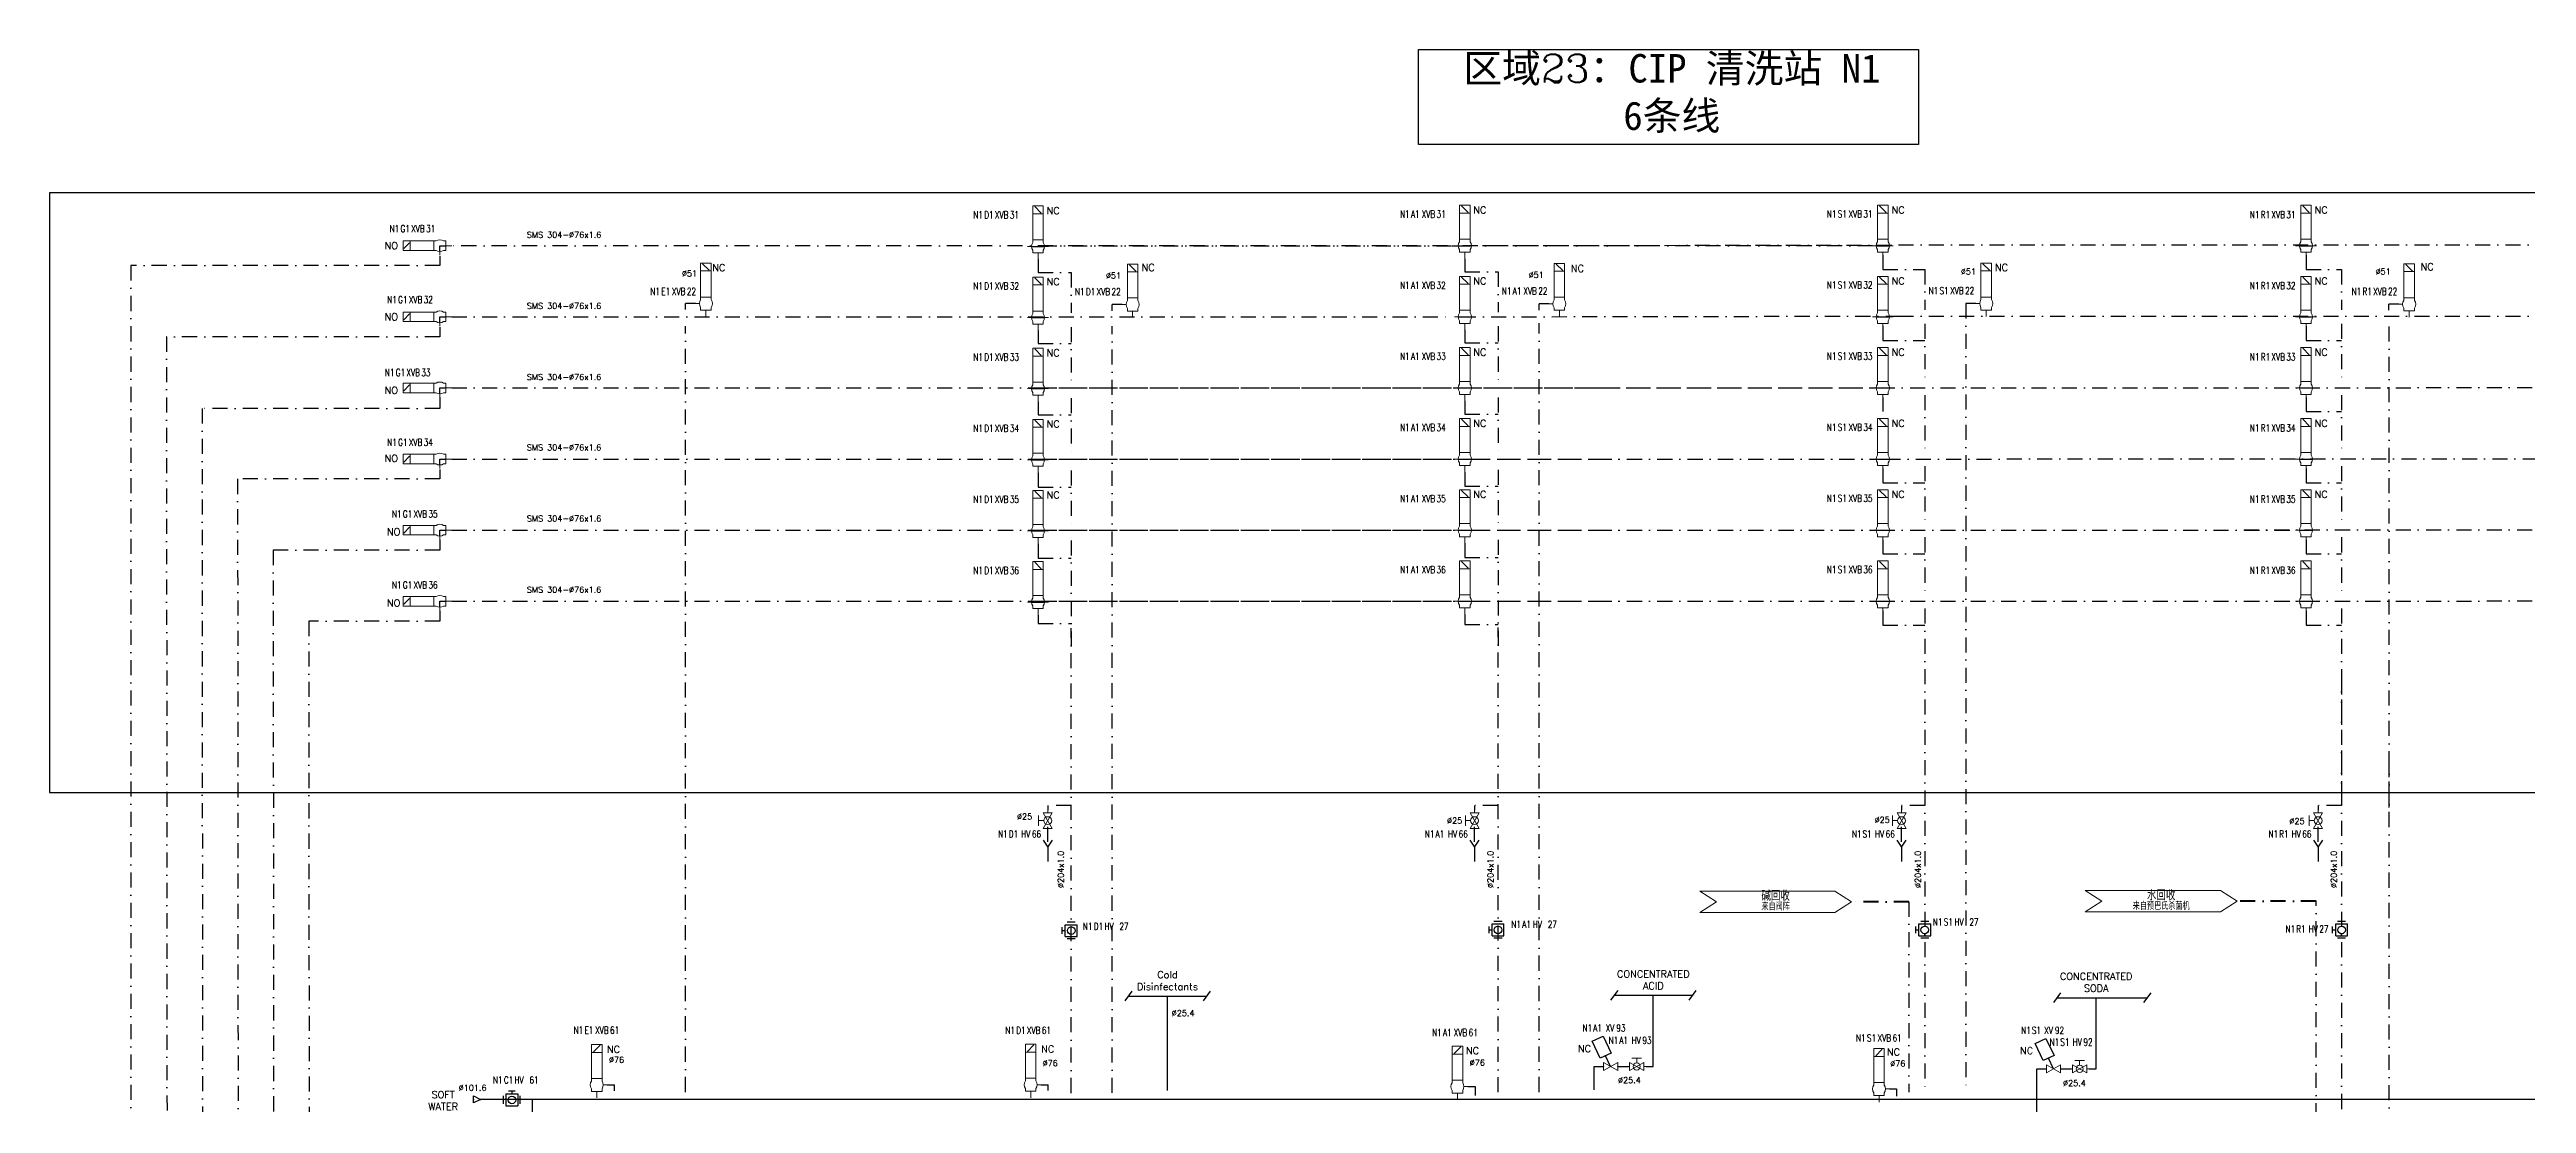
# Model space of a CAD drawing. Header units: inches. Extents: x 23270 to 25019, y 26221 to 27412.
# Drawn here: x 23270 to 24314, y 26967 to 27412 of the extents above; entities that cross this region are included whole.
import ezdxf
from ezdxf.enums import TextEntityAlignment as Align

# ---------------------------------------------------------------- set-up
doc = ezdxf.new("R2010")
doc.units = ezdxf.units.IN
doc.header["$MEASUREMENT"] = 0
doc.linetypes.add('DASHDOT', pattern=[25.4, 12.7, -6.35, 0, -6.35])
doc.linetypes.add('DASHDOT2', pattern=[12.7, 6.35, -3.175, 0, -3.175])
doc.layers.add('17 Pipe CIP', color=4, linetype='DASHDOT2', lineweight=50)
doc.layers.add('31 Equipment', color=7, linetype='Continuous', lineweight=9)
for name, color, linetype in [('FUTUR', 253, 'DASHDOT'), ('MATERIEL-DIVERS', 7, 'Continuous'), ('REPERES', 7, 'Continuous'), ('Skid', 5, 'Continuous'), ('techn-data', 7, 'Continuous'), ('TEXTES', 7, 'Continuous'), ('TUYAUTERIE-EAU UTILITES FROIDE', 142, 'Continuous'), ('TUYAUTERIE-NEP', 4, 'DASHDOT2'), ('TUYAUTERIE-NEP (CONCENTRES + DETERGENTS)', 1, 'Continuous'), ('TXT_ENG', 7, 'Continuous'), ('TXT_FR', 7, 'Continuous'), ('VANNES', 7, 'Continuous')]:
    doc.layers.add(name, color=color, linetype=linetype)
doc.layers.get('REPERES').off()
doc.styles.add('ROMANC', font='romanc')
doc.styles.add('ROMANS', font='ROMANS.SHX')
doc.styles.add('S', font='SIMPLEX')
doc.styles.add('USER1', font='TXT.SHX', dxfattribs={"bigfont": 'gbcbig.shx'})

# ---------------------------------------------------------------- blocks, each defined once
blk = doc.blocks.new('APV-VLV-SSEAT-SW42-3')
at = {"layer": '31 Equipment', "ltscale": 38}
for p, q in [((1.25, 15.25), (-1.25, 12.75)), ((-2, 2.5), (-2, 1.5)), ((2, 2.5), (2, 1.5)), ((-2, -2.5), (-2, -1.5)), ((2, -2.5), (-2, -2.5)), ((-2, -2.5), (2, -2.5)), ((0, -2.5), (0, -5)), ((2, -2.5), (2, -1.5))]:
    blk.add_line(p, q, dxfattribs=at)
at = {"layer": '31 Equipment'}
for p, q in [((-4, 0), (-2.5, 0)), ((2.5, 0), (4, 0))]:
    blk.add_line(p, q, dxfattribs=at)
at = {"layer": '31 Equipment', "lineweight": 30}
blk.add_line((2.5, 0), (-2.5, 0), dxfattribs=at)
at = {"layer": '31 Equipment', "ltscale": 38}
for points in [[(-2, 12.5), (2, 12.5), (2, 15.5), (-2, 15.5)], [(-2, 2.5), (2, 2.5), (2, 12.5), (-2, 12.5)]]:
    blk.add_lwpolyline(points, close=True, dxfattribs=at)
for start, end in [(143.1301, 216.8699), (323.1301, 36.8699)]:
    blk.add_arc((0, 0), 2.5, start, end, dxfattribs=at)
blk = doc.blocks.new('FLE23')
at = {"color": 7}
for p, q in [((0, -1.5), (0, 1.5)), ((0, 1.5), (3, 0)), ((3, 0), (0, -1.5))]:
    blk.add_line(p, q, dxfattribs=at)
at = {"layer": 'MATERIEL-DIVERS', "color": 2}
for p in [(0, 0), (3, 0)]:
    blk.add_point(p, dxfattribs=at)
at = {"layer": 'MATERIEL-DIVERS', "color": 7, "extrusion": (-1, 0, 0)}
blk.add_point((0, 0), dxfattribs=at)
at = {"layer": 'MATERIEL-DIVERS', "color": 7, "extrusion": (1, 0, 0)}
blk.add_point((3, 0), dxfattribs=at)
blk = doc.blocks.new('VALVBUTT A BRIDES')
at = {"layer": 'VANNES'}
for p, q in [((-3.5, -1.7), (-3.5, 1.7)), ((-2.5, 2.5), (-2.5, -2.5)), ((-2.5, 2.5), (2.5, 2.5)), ((-1.4, 3.8), (1.4, 3.8)), ((0, 3.8), (0, 2.5)), ((2.5, 2.5), (2.5, -2.5)), ((3.5, -1.7), (3.5, 1.7)), ((-2.5, -2.5), (2.5, -2.5))]:
    blk.add_line(p, q, dxfattribs=at)
blk.add_circle((0, 0), 1.6, dxfattribs=at)
blk = doc.blocks.new('APV-VLV-SSEAT-SW41-3')
at = {"layer": '31 Equipment', "ltscale": 38}
for p, q in [((1.25, 15.25), (-1.25, 12.75)), ((-2, 2.5), (-2, 1.5)), ((2, 2.5), (2, 1.5)), ((2.5, 0), (4, 0)), ((-2, -2.5), (-2, -1.5)), ((2, -2.5), (-2, -2.5)), ((-2, -2.5), (2, -2.5)), ((0, -2.5), (0, -5)), ((2, -2.5), (2, -1.5))]:
    blk.add_line(p, q, dxfattribs=at)
for points in [[(-2, 12.5), (2, 12.5), (2, 15.5), (-2, 15.5)], [(-2, 2.5), (2, 2.5), (2, 12.5), (-2, 12.5)]]:
    blk.add_lwpolyline(points, close=True, dxfattribs=at)
for start, end in [(143.1301, 216.8699), (323.1301, 36.8699)]:
    blk.add_arc((0, 0), 2.5, start, end, dxfattribs=at)
blk = doc.blocks.new('VANNE SIEGE INCLINE')
at = {"color": 7}
for p, q in [((-3, 1.7), (-3, -1.7)), ((-3, -1.7), (3, 1.7)), ((3, -1.7), (-3, 1.7)), ((3, 1.7), (3, -1.7))]:
    blk.add_line(p, q, dxfattribs=at)
at = {"color": 7, "extrusion": (-1, 0, 0)}
blk.add_point((-3, 0), dxfattribs=at)
at = {"color": 7, "extrusion": (1, 0, 0)}
blk.add_point((3, 0), dxfattribs=at)
at = {"layer": 'VANNES'}
for p, q in [((3.2, 12.8), (-0.2, 5.6)), ((7.8, 10.7), (3.2, 12.8)), ((4.4, 3.5), (7.8, 10.7)), ((-0.2, 5.6), (4.4, 3.5)), ((0, 0), (2.1, 4.5))]:
    blk.add_line(p, q, dxfattribs=at)
blk = doc.blocks.new('APV-VLVM-BALL-KHV+MF-1')
at = {"layer": '31 Equipment', "ltscale": 38}
for p, q in [((-3, 0), (-4, 0)), ((3, 0), (4, 0))]:
    blk.add_line(p, q, dxfattribs=at)
at = {"layer": '31 Equipment'}
for p, q in [((-3, 1.734), (-3, -1.734)), ((-3, -1.734), (3, 1.734)), ((3, -1.734), (-3, 1.734)), ((-2, 3.5), (2, 3.5)), ((0, 1.5), (0, 3.5)), ((3, 1.734), (3, -1.734))]:
    blk.add_line(p, q, dxfattribs=at)
blk.add_circle((0, 0), 1.5, dxfattribs=at)
blk = doc.blocks.new('APV-VLV-SSEAT-SW41-4')
at = {"layer": '31 Equipment', "ltscale": 38}
for p, q in [((1.25, 15.25), (-1.25, 12.75)), ((-2, 2.5), (-2, 1.5)), ((2, 2.5), (2, 1.5)), ((-2, -2.5), (-2, -1.5)), ((-2, -2.5), (2, -2.5)), ((2, -2.5), (2, -1.5))]:
    blk.add_line(p, q, dxfattribs=at)
at = {"layer": '31 Equipment', "lineweight": 30}
for p, q in [((2.5, 0), (0, 0)), ((0, 0), (0, -2.5))]:
    blk.add_line(p, q, dxfattribs=at)
at = {"layer": '31 Equipment'}
for p, q in [((4, 0), (2.5, 0)), ((0, -5), (0, -2.5))]:
    blk.add_line(p, q, dxfattribs=at)
at = {"layer": '31 Equipment', "ltscale": 38}
for points in [[(-2, 12.5), (2, 12.5), (2, 15.5), (-2, 15.5)], [(-2, 2.5), (2, 2.5), (2, 12.5), (-2, 12.5)]]:
    blk.add_lwpolyline(points, close=True, dxfattribs=at)
for start, end in [(143.1301, 216.8699), (323.1301, 36.8699)]:
    blk.add_arc((0, 0), 2.5, start, end, dxfattribs=at)
blk = doc.blocks.new('APV-SIGN-ARW-DWG-1')
at = {"layer": '31 Equipment'}
for p, q in [((-32, 4.5), (25, 4.5)), ((-32, 4.5), (-25, 0)), ((-25, 0), (-32, -4.5)), ((25, 4.5), (32, 0)), ((32, 0), (25, -4.5)), ((-32, -4.5), (25, -4.5))]:
    blk.add_line(p, q, dxfattribs=at)
at = {"layer": '31 Equipment', "style": 'ROMANS', "width": 0.8}
for tag, p in [('TEXT1', (0, 0.4)), ('TEXT2', (0, -3.6))]:
    blk.add_attdef(tag, text='', height=3, dxfattribs=at).set_placement(p, align=Align.CENTER)
blk = doc.blocks.new('REPNORM1')
at = {"layer": 'TEXTES', "style": 'ROMANS', "width": 0.75}
for tag, p in [('ZONE', (-9.8, -1.2)), ('SOUSZONE', (-5.2, -1.2)), ('ELEMENT', (-0.7, -1.2)), ('NUM', (5.6, -1.2))]:
    blk.add_attdef(tag, p, '', height=3, dxfattribs=at)
blk = doc.blocks.new('REPNORM')
at = {"layer": 'TEXTES', "style": 'ROMANS', "width": 0.75}
for tag, p in [('ZONE', (-9.75, -1.25)), ('SOUSZONE', (-5.25, -1.25)), ('ELEMENT', (0, -1.25)), ('NUM', (4.5, -1.25))]:
    blk.add_attdef(tag, p, '', height=3, dxfattribs=at)

msp = doc.modelspace()

# ---------------------------------------------------------------- linework, layer by layer
at = {"layer": '17 Pipe CIP'}
for p, q in [((24053.9, 27052.1), (24029.7, 27052.1)), ((24225.6, 27052.3), (24192.3, 27052.3))]:
    msp.add_line(p, q, dxfattribs=at)
at = {"layer": 'MATERIEL-DIVERS'}
msp.add_lwpolyline([(24057.9, 27411.5), (24057.9, 27371.5), (23847.1, 27371.5), (23847.1, 27411.5)], close=True, dxfattribs=at)
at = {"layer": 'Skid'}
msp.add_lwpolyline([(25019, 26403.8), (25018.4, 27351.1), (23269.7, 27351.1), (23269.7, 27098.1), (24560.4, 27098.1), (24560.4, 26790.7), (23280.4, 26790.7), (23280.4, 26220.9)], dxfattribs=at)
at = {"layer": 'TUYAUTERIE-EAU UTILITES FROIDE'}
for p, q in [((23504.9, 26974.8), (23507.9, 26974.8)), ((23507.9, 26972.3), (23507.9, 26974.8)), ((23687.9, 26974.9), (23690.9, 26974.9)), ((23690.9, 26972.4), (23690.9, 26974.9)), ((23867.9, 26974.1), (23870.9, 26974.1)), ((23870.9, 26974.1), (23870.9, 26970.3)), ((24384.1, 26968.7), (23451.5, 26968.7)), ((24045.7, 26973.1), (24048.7, 26973.1)), ((24048.7, 26973.1), (24048.7, 26970))]:
    msp.add_line(p, q, dxfattribs=at)
msp.add_lwpolyline([(23473.2, 26968.7), (23473.2, 26573), (23478.1, 26573), (23478.1, 26573)], dxfattribs=at)
at = {"layer": 'TUYAUTERIE-NEP'}
for p, q in [((24038.5, 27328.8), (23439.3, 27328.8)), ((23688.2, 27328.8), (23861.2, 27328.8)), ((23861.2, 27328.8), (24049.5, 27329.1)), ((24049.5, 27329.1), (24632.8, 27329.1)), ((23304, 27320.4), (23304, 26282.7)), ((23434.3, 27320.4), (23304, 27320.4)), ((23434.3, 27324.4), (23434.3, 27320.4)), ((23686.6, 27323), (23686.6, 27317.5)), ((23866.6, 27323.3), (23866.6, 27317.8)), ((24042.9, 27324.8), (24042.9, 27318.8)), ((24042.9, 27324.8), (24042.9, 27318.8)), ((24042.9, 27318.8), (24060.6, 27318.8)), ((24060.6, 27318.8), (24060.6, 27301.8)), ((24221.4, 27324.8), (24221.4, 27318.8)), ((24221.4, 27318.8), (24236.4, 27318.8)), ((24236.4, 27318.8), (24236.4, 27301.8)), ((23686.6, 27317.5), (23700.6, 27317.5)), ((23700.6, 27317.5), (23700.6, 27300.5)), ((23866.6, 27317.8), (23880.6, 27317.8)), ((23880.6, 27317.8), (23880.6, 27300.8)), ((23439.3, 27298.8), (23861.2, 27298.8)), ((23537.9, 27301.9), (23537.9, 27304.4)), ((23542.1, 27304.4), (23537.9, 27304.4)), ((23717.9, 27301.3), (23717.9, 27304)), ((23722.1, 27304), (23717.9, 27304)), ((23864.9, 27298.8), (24049.5, 27299.1)), ((23897.9, 27301.6), (23897.9, 27304.3)), ((23902.1, 27304.3), (23897.9, 27304.3)), ((24049.5, 27299.1), (24632.8, 27299.1)), ((24077.9, 27304.4), (24077.9, 26971.7)), ((24082.1, 27304.4), (24077.9, 27304.4)), ((24256.3, 27301.9), (24256.3, 27304.1)), ((24256.3, 27301.6), (24256.3, 27304.1)), ((24260.5, 27304.1), (24256.3, 27304.1)), ((23319, 27290.4), (23319.7, 26282.7)), ((23434.3, 27290.4), (23319, 27290.4)), ((23434.3, 27294.4), (23434.3, 27290.4)), ((23537.9, 26971.8), (23537.9, 27294.8)), ((23686.6, 27293), (23686.6, 27287.5)), ((23686.6, 27287.5), (23700.6, 27287.5)), ((23700.6, 27294.5), (23700.6, 27270.5)), ((23717.9, 26971.5), (23717.9, 27294.8)), ((23866.6, 27293.3), (23866.6, 27287.8)), ((23866.6, 27287.8), (23880.6, 27287.8)), ((23880.6, 27294.8), (23880.6, 27270.8)), ((23897.9, 26971.8), (23897.9, 27296.1)), ((24042.9, 27294.8), (24042.9, 27288.8)), ((24042.9, 27294.8), (24042.9, 27288.8)), ((24042.9, 27288.8), (24060.6, 27288.8)), ((24060.6, 27295.8), (24060.6, 27271.8)), ((24221.4, 27294.8), (24221.4, 27288.8)), ((24221.4, 27294.8), (24221.4, 27288.8)), ((24221.4, 27288.8), (24236.4, 27288.8)), ((24236.4, 27295.8), (24236.4, 27271.8)), ((24256.4, 26942.8), (24256.4, 27294.7)), ((23439.3, 27268.8), (24039.9, 27268.8)), ((23688.2, 27268.8), (23921.9, 27268.8)), ((23921.9, 27268.8), (24041.6, 27268.8)), ((24041.6, 27268.8), (24632.8, 27269.1)), ((23334, 27260.1), (23334.7, 26282.7)), ((23434.3, 27260.1), (23334, 27260.1)), ((23434.3, 27264.8), (23434.3, 27260.1)), ((23686.6, 27263), (23686.6, 27257.5)), ((23686.6, 27257.5), (23700.6, 27257.5)), ((23700.6, 27264.5), (23700.6, 27240.5)), ((23866.6, 27263.3), (23866.6, 27257.8)), ((23866.6, 27257.8), (23880.6, 27257.8)), ((23880.6, 27264.8), (23880.6, 27240.8)), ((24042.9, 27264.8), (24042.9, 27258.8)), ((24042.9, 27264.8), (24042.9, 27258.8)), ((24060.6, 27265.8), (24060.6, 27241.8)), ((24221.4, 27264.8), (24221.4, 27258.8)), ((24221.4, 27264.8), (24221.4, 27258.8)), ((24221.4, 27258.8), (24236.4, 27258.8)), ((24236.4, 27265.8), (24236.4, 27241.8)), ((23439.3, 27238.8), (23862.2, 27238.8)), ((23688.2, 27238.8), (23922.1, 27238.8)), ((23871, 27238.8), (24039.9, 27238.8)), ((23922.1, 27238.8), (24044, 27238.8)), ((24042.9, 27234.8), (24042.9, 27228.8)), ((24042.9, 27234.8), (24042.9, 27228.8)), ((24044, 27238.8), (24632.8, 27239.1)), ((24060.6, 27235.8), (24060.6, 27211.8)), ((24221.4, 27234.8), (24221.4, 27228.8)), ((24221.4, 27234.8), (24221.4, 27228.8)), ((24236.4, 27235.8), (24236.4, 27211.8)), ((23349, 27230.4), (23349.7, 26282.7)), ((23434.3, 27230.4), (23349, 27230.4)), ((23434.3, 27234.4), (23434.3, 27230.4)), ((23686.6, 27233), (23686.6, 27227)), ((23686.6, 27227), (23700.6, 27227)), ((23700.6, 27234), (23700.6, 27210)), ((23866.6, 27233.3), (23866.6, 27227.3)), ((23866.6, 27227.3), (23880.6, 27227.3)), ((23880.6, 27234.3), (23880.6, 27210.3)), ((24042.9, 27228.8), (24060.6, 27228.8)), ((24221.4, 27228.8), (24236.4, 27228.8)), ((23434.3, 27204.8), (23434.3, 27200.4)), ((23439.3, 27208.8), (23862.2, 27208.8)), ((23688.2, 27208.8), (23922.1, 27208.8)), ((23700.6, 27204.5), (23700.6, 27159.5)), ((23871, 27208.8), (24039.9, 27208.8)), ((23880.6, 27204.8), (23880.6, 27159.8)), ((23922.1, 27208.8), (24041.6, 27208.8)), ((24041.6, 27208.8), (24632.8, 27209.1)), ((24042.9, 27204.8), (24042.9, 27198.8)), ((24042.9, 27204.8), (24042.9, 27198.8)), ((24060.6, 27205.8), (24060.6, 27181.8)), ((24195.4, 27208.8), (24218.4, 27208.8)), ((24221.4, 27204.8), (24221.4, 27198.8)), ((24221.4, 27204.8), (24221.4, 27198.8)), ((24236.4, 27205.8), (24236.4, 27181.8)), ((23364, 27200.4), (23364.7, 26282.7)), ((23434.3, 27200.4), (23364, 27200.4)), ((23686.6, 27203), (23686.6, 27197)), ((23686.6, 27197), (23700.6, 27197)), ((23866.6, 27203.3), (23866.6, 27197.3)), ((23866.6, 27197.3), (23880.6, 27197.3)), ((24042.9, 27198.8), (24060.6, 27198.8)), ((24221.4, 27198.8), (24236.4, 27198.8)), ((23434.3, 27174.8), (23434.3, 27170.4)), ((23439.3, 27178.8), (23862.2, 27178.8)), ((23686.6, 27173), (23686.6, 27169.4)), ((23688.2, 27178.8), (23922.1, 27178.8)), ((23866.6, 27173.3), (23866.6, 27169)), ((23871, 27178.8), (24039.9, 27178.8)), ((23922.1, 27178.8), (24041.6, 27178.8)), ((24041.6, 27178.8), (24632.8, 27179.1)), ((24042.9, 27174.8), (24042.9, 27168.8)), ((24042.9, 27174.8), (24042.9, 27168.8)), ((24060.6, 27175.8), (24060.6, 26971.7)), ((24195.4, 27178.8), (24218.4, 27178.8)), ((24221.4, 27174.8), (24221.4, 27168.8)), ((24221.4, 27174.8), (24221.4, 27168.8)), ((24236.4, 27175.8), (24236.4, 26939.8)), ((24236.4, 27175.8), (24236.4, 27151.8)), ((23434.3, 27170.4), (23379, 27170.4)), ((23379, 27170.4), (23379.7, 26282.7)), ((23686.6, 27169.4), (23700.6, 27169.4)), ((23700.6, 26971.4), (23700.6, 27167.5)), ((23866.6, 27169), (23880.6, 27169)), ((23880.6, 26971.7), (23880.6, 27167.8)), ((24042.9, 27168.8), (24060.6, 27168.8)), ((24221.4, 27168.8), (24236.4, 27168.8)), ((24236.4, 27145.8), (24236.4, 27121.8)), ((24236.4, 27115.8), (24236.4, 27091.8)), ((24256.4, 27091.8), (24256.4, 27115.8)), ((23700.6, 27092.6), (23690.7, 27092.6)), ((23690.7, 27092.6), (23690.7, 27090.7)), ((23880.6, 27092.6), (23870.7, 27092.6)), ((23870.7, 27092.6), (23870.7, 27090.7)), ((24060.6, 27092.6), (24050.8, 27092.6)), ((24050.8, 27092.6), (24050.8, 27090.7)), ((24236.4, 27092.6), (24226.5, 27092.6)), ((24226.5, 27092.6), (24226.5, 27090.7)), ((23688.7, 27078.1), (23690.7, 27075.1)), ((23690.7, 27077.4), (23690.7, 27083.7)), ((23690.7, 27075.1), (23692.7, 27078.1)), ((23868.7, 27078.1), (23870.7, 27075.1)), ((23870.7, 27077.4), (23870.7, 27083.7)), ((23870.7, 27075.1), (23872.7, 27078.1)), ((24048.8, 27078.1), (24050.8, 27075.1)), ((24050.8, 27077.4), (24050.8, 27083.7)), ((24050.8, 27075.1), (24052.8, 27078.1)), ((24224.5, 27078.1), (24226.5, 27075.1)), ((24226.5, 27077.4), (24226.5, 27083.7)), ((24226.5, 27075.1), (24228.5, 27078.1)), ((23690.7, 27075.1), (23690.7, 27069.1)), ((23870.7, 27075.1), (23870.7, 27069.1)), ((24050.8, 27075.1), (24050.8, 27069.1)), ((24226.5, 27075.1), (24226.5, 27069.1)), ((24053.9, 27052.1), (24053.9, 26971.7)), ((24225.6, 26935.2), (24225.6, 27052.3))]:
    msp.add_line(p, q, dxfattribs=at)
at = {"layer": 'TUYAUTERIE-NEP (CONCENTRES + DETERGENTS)'}
for p, q in [((23726.2, 27014.3), (23723.2, 27010.3)), ((23724.7, 27012.3), (23757.7, 27012.3)), ((23741.2, 26982.3), (23741.2, 27012.3)), ((23759.2, 27014.3), (23756.2, 27010.3)), ((23931.1, 27014.6), (23928.1, 27010.6)), ((23929.6, 27012.6), (23962.6, 27012.6)), ((23946.1, 26982.6), (23946.1, 27012.6)), ((23964.1, 27014.6), (23961.1, 27010.6)), ((24117.9, 27013.6), (24114.9, 27009.6)), ((24116.4, 27011.6), (24154.4, 27011.6)), ((24132.9, 26981.6), (24132.9, 27011.6)), ((24155.9, 27013.6), (24152.9, 27009.6)), ((23741.2, 26972.4), (23741.2, 26982.3)), ((23921.1, 26972.7), (23921.1, 26982.6)), ((23921.1, 26982.6), (23925.1, 26982.6)), ((23931.1, 26982.6), (23935.6, 26982.6)), ((23943.1, 26982.6), (23946.1, 26982.6)), ((24107.9, 26934.8), (24107.9, 26981.6)), ((24107.9, 26981.6), (24111.9, 26981.6)), ((24117.9, 26981.6), (24122.4, 26981.6)), ((24129.9, 26981.6), (24132.9, 26981.6))]:
    msp.add_line(p, q, dxfattribs=at)

# ---------------------------------------------------------------- block references
at = {"layer": '31 Equipment', "xscale": -1}
for p in [(23928.1, 26982.6), (24114.9, 26981.6)]:
    msp.add_blockref('VANNE SIEGE INCLINE', p, dxfattribs=at)
at = {"layer": '31 Equipment'}
for p in [(23939.1, 26982.6), (24125.9, 26981.6)]:
    msp.add_blockref('APV-VLVM-BALL-KHV+MF-1', p, dxfattribs=at)
at = {"layer": 'FUTUR', "linetype": 'DASHDOT'}
msp.add_blockref('VALVBUTT A BRIDES', (23464.7, 26968.5), dxfattribs=at)
at = {"layer": 'MATERIEL-DIVERS', "xscale": -1, "rotation": 90}
for p in [(23434.3, 27328.8), (23434.3, 27298.8), (23434.3, 27268.8), (23434.3, 27238.8), (23434.3, 27208.8), (23434.3, 27178.8)]:
    msp.add_blockref('APV-VLV-SSEAT-SW41-4', p, dxfattribs=at)
at = {"layer": 'MATERIEL-DIVERS'}
ref = msp.add_blockref('APV-SIGN-ARW-DWG-1', (23997.7, 27052.1), dxfattribs=at)
ref.add_attrib('TEXT1', '碱回收', dxfattribs={"layer": '31 Equipment', "height": 4, "style": 'USER1'}).set_placement((23997.7, 27052.5), align=Align.CENTER)
ref.add_attrib('TEXT2', '来自阀阵', dxfattribs={"layer": '31 Equipment', "height": 3, "style": 'USER1'}).set_placement((23997.7, 27048.5), align=Align.CENTER)
ref = msp.add_blockref('APV-SIGN-ARW-DWG-1', (24160.3, 27052.3), dxfattribs=at)
ref.add_attrib('TEXT1', '水回收', dxfattribs={"layer": '31 Equipment', "height": 4, "style": 'USER1'}).set_placement((24160.3, 27052.7), align=Align.CENTER)
ref.add_attrib('TEXT2', '来自预巴氏杀菌机', dxfattribs={"layer": '31 Equipment', "height": 3, "style": 'USER1'}).set_placement((24160.3, 27048.7), align=Align.CENTER)
msp.add_blockref('FLE23', (23448.5, 26968.7), dxfattribs=at)
at = {"layer": 'REPERES'}
for name, p, values in [('REPNORM1', (23669.1, 27341.5), {'ZONE': 'N1', 'SOUSZONE': 'D1', 'ELEMENT': 'XVB', 'NUM': '31'}), ('REPNORM1', (23849.1, 27341.8), {'ZONE': 'N1', 'SOUSZONE': 'A1', 'ELEMENT': 'XVB', 'NUM': '31'}), ('REPNORM1', (24029.1, 27341.9), {'ZONE': 'N1', 'SOUSZONE': 'S1', 'ELEMENT': 'XVB', 'NUM': '31'}), ('REPNORM1', (24207.5, 27341.6), {'ZONE': 'N1', 'SOUSZONE': 'R1', 'ELEMENT': 'XVB', 'NUM': '31'}), ('REPNORM1', (23422.9, 27335.7), {'ZONE': 'N1', 'SOUSZONE': 'G1', 'ELEMENT': 'XVB', 'NUM': '31'}), ('REPNORM1', (23532.9, 27309.2), {'ZONE': 'N1', 'SOUSZONE': 'E1', 'ELEMENT': 'XVB', 'NUM': '22'}), ('REPNORM1', (23669.1, 27311.5), {'ZONE': 'N1', 'SOUSZONE': 'D1', 'ELEMENT': 'XVB', 'NUM': '32'}), ('REPNORM1', (23712, 27309.1), {'ZONE': 'N1', 'SOUSZONE': 'D1', 'ELEMENT': 'XVB', 'NUM': '22'}), ('REPNORM1', (23849.1, 27311.8), {'ZONE': 'N1', 'SOUSZONE': 'A1', 'ELEMENT': 'XVB', 'NUM': '32'}), ('REPNORM1', (23892, 27309.4), {'ZONE': 'N1', 'SOUSZONE': 'A1', 'ELEMENT': 'XVB', 'NUM': '22'}), ('REPNORM1', (24029.1, 27311.9), {'ZONE': 'N1', 'SOUSZONE': 'S1', 'ELEMENT': 'XVB', 'NUM': '32'}), ('REPNORM1', (24072, 27309.5), {'ZONE': 'N1', 'SOUSZONE': 'S1', 'ELEMENT': 'XVB', 'NUM': '22'}), ('REPNORM1', (24207.5, 27311.6), {'ZONE': 'N1', 'SOUSZONE': 'R1', 'ELEMENT': 'XVB', 'NUM': '32'}), ('REPNORM1', (24250.4, 27309.2), {'ZONE': 'N1', 'SOUSZONE': 'R1', 'ELEMENT': 'XVB', 'NUM': '22'}), ('REPNORM1', (23421.9, 27305.7), {'ZONE': 'N1', 'SOUSZONE': 'G1', 'ELEMENT': 'XVB', 'NUM': '32'}), ('REPNORM1', (23420.9, 27275), {'ZONE': 'N1', 'SOUSZONE': 'G1', 'ELEMENT': 'XVB', 'NUM': '33'}), ('REPNORM1', (23669.1, 27281.5), {'ZONE': 'N1', 'SOUSZONE': 'D1', 'ELEMENT': 'XVB', 'NUM': '33'}), ('REPNORM1', (23849.1, 27281.8), {'ZONE': 'N1', 'SOUSZONE': 'A1', 'ELEMENT': 'XVB', 'NUM': '33'}), ('REPNORM1', (24029.1, 27281.9), {'ZONE': 'N1', 'SOUSZONE': 'S1', 'ELEMENT': 'XVB', 'NUM': '33'}), ('REPNORM1', (24207.5, 27281.6), {'ZONE': 'N1', 'SOUSZONE': 'R1', 'ELEMENT': 'XVB', 'NUM': '33'}), ('REPNORM1', (23421.9, 27245.6), {'ZONE': 'N1', 'SOUSZONE': 'G1', 'ELEMENT': 'XVB', 'NUM': '34'}), ('REPNORM1', (23669.1, 27251.5), {'ZONE': 'N1', 'SOUSZONE': 'D1', 'ELEMENT': 'XVB', 'NUM': '34'}), ('REPNORM1', (23849.1, 27251.8), {'ZONE': 'N1', 'SOUSZONE': 'A1', 'ELEMENT': 'XVB', 'NUM': '34'}), ('REPNORM1', (24029.1, 27251.9), {'ZONE': 'N1', 'SOUSZONE': 'S1', 'ELEMENT': 'XVB', 'NUM': '34'}), ('REPNORM1', (24207.5, 27251.6), {'ZONE': 'N1', 'SOUSZONE': 'R1', 'ELEMENT': 'XVB', 'NUM': '34'}), ('REPNORM1', (23423.9, 27215.3), {'ZONE': 'N1', 'SOUSZONE': 'G1', 'ELEMENT': 'XVB', 'NUM': '35'}), ('REPNORM1', (23669.1, 27221.5), {'ZONE': 'N1', 'SOUSZONE': 'D1', 'ELEMENT': 'XVB', 'NUM': '35'}), ('REPNORM1', (23849.1, 27221.8), {'ZONE': 'N1', 'SOUSZONE': 'A1', 'ELEMENT': 'XVB', 'NUM': '35'}), ('REPNORM1', (24029.1, 27221.9), {'ZONE': 'N1', 'SOUSZONE': 'S1', 'ELEMENT': 'XVB', 'NUM': '35'}), ('REPNORM1', (24207.5, 27221.6), {'ZONE': 'N1', 'SOUSZONE': 'R1', 'ELEMENT': 'XVB', 'NUM': '35'}), ('REPNORM1', (23669.1, 27191.5), {'ZONE': 'N1', 'SOUSZONE': 'D1', 'ELEMENT': 'XVB', 'NUM': '36'}), ('REPNORM1', (23849.1, 27191.8), {'ZONE': 'N1', 'SOUSZONE': 'A1', 'ELEMENT': 'XVB', 'NUM': '36'}), ('REPNORM1', (24029.1, 27191.9), {'ZONE': 'N1', 'SOUSZONE': 'S1', 'ELEMENT': 'XVB', 'NUM': '36'}), ('REPNORM1', (24207.5, 27191.6), {'ZONE': 'N1', 'SOUSZONE': 'R1', 'ELEMENT': 'XVB', 'NUM': '36'}), ('REPNORM1', (23423.9, 27185.4), {'ZONE': 'N1', 'SOUSZONE': 'G1', 'ELEMENT': 'XVB', 'NUM': '36'}), ('REPNORM', (23679.5, 27080.4), {'ZONE': 'N1', 'SOUSZONE': 'D1', 'ELEMENT': 'HV', 'NUM': '66'}), ('REPNORM', (23859.5, 27080.4), {'ZONE': 'N1', 'SOUSZONE': 'A1', 'ELEMENT': 'HV', 'NUM': '66'}), ('REPNORM', (24039.6, 27080.4), {'ZONE': 'N1', 'SOUSZONE': 'S1', 'ELEMENT': 'HV', 'NUM': '66'}), ('REPNORM', (24215.3, 27080.4), {'ZONE': 'N1', 'SOUSZONE': 'R1', 'ELEMENT': 'HV', 'NUM': '66'}), ('REPNORM1', (23715.3, 27041.4), {'ZONE': 'N1', 'SOUSZONE': 'D1', 'ELEMENT': 'HV', 'NUM': '27'}), ('REPNORM1', (23896, 27042.2), {'ZONE': 'N1', 'SOUSZONE': 'A1', 'ELEMENT': 'HV', 'NUM': '27'}), ('REPNORM1', (24073.8, 27043.2), {'ZONE': 'N1', 'SOUSZONE': 'S1', 'ELEMENT': 'HV', 'NUM': '27'}), ('REPNORM', (24222.5, 27040.3), {'ZONE': 'N1', 'SOUSZONE': 'R1', 'ELEMENT': 'HV', 'NUM': '27'}), ('REPNORM1', (23500.5, 26997.6), {'ZONE': 'N1', 'SOUSZONE': 'E1', 'ELEMENT': 'XVB', 'NUM': '61'}), ('REPNORM1', (23682.6, 26997.5), {'ZONE': 'N1', 'SOUSZONE': 'D1', 'ELEMENT': 'XVB', 'NUM': '61'}), ('REPNORM1', (23862.6, 26996.6), {'ZONE': 'N1', 'SOUSZONE': 'A1', 'ELEMENT': 'XVB', 'NUM': '61'}), ('REPNORM', (23926, 26998.6), {'ZONE': 'N1', 'SOUSZONE': 'A1', 'ELEMENT': 'XV', 'NUM': '93'}), ('REPNORM', (23937, 26993.4), {'ZONE': 'N1', 'SOUSZONE': 'A1', 'ELEMENT': 'HV', 'NUM': '93'}), ('REPNORM1', (24041.4, 26994.3), {'ZONE': 'N1', 'SOUSZONE': 'S1', 'ELEMENT': 'XVB', 'NUM': '61'}), ('REPNORM', (24111, 26997.6), {'ZONE': 'N1', 'SOUSZONE': 'S1', 'ELEMENT': 'XV', 'NUM': '92'}), ('REPNORM', (24123, 26992.6), {'ZONE': 'N1', 'SOUSZONE': 'S1', 'ELEMENT': 'HV', 'NUM': '92'}), ('REPNORM1', (23466.5, 26976.6), {'ZONE': 'N1', 'SOUSZONE': 'C1', 'ELEMENT': 'HV', 'NUM': '61'})]:
    msp.add_blockref(name, p, dxfattribs=at).add_auto_attribs(values)
at = {"layer": 'TUYAUTERIE-NEP', "xscale": -1.100000000000362, "yscale": 1.100000000000362, "zscale": 1.100000000000362}
for p in [(23546.5, 27304.4), (23726.5, 27304), (23906.5, 27304.3), (24086.5, 27304.4), (24264.9, 27304.1)]:
    msp.add_blockref('APV-VLV-SSEAT-SW41-3', p, dxfattribs=at)
at = {"layer": 'TUYAUTERIE-NEP', "xscale": -1.099999999999909, "yscale": 1.099999999999909, "zscale": 1.1, "rotation": 90}
for p in [(23690.7, 27086.3), (23870.7, 27086.3), (24050.8, 27086.3), (24226.5, 27086.3)]:
    msp.add_blockref('APV-VLVM-BALL-KHV+MF-1', p, dxfattribs=at)
at = {"layer": 'VANNES'}
for name, p, xscale, yscale, zscale in [('APV-VLV-SSEAT-SW42-3', (23686.6, 27328.5), -1.100000000000362, 1.099999999999909, 1.1), ('APV-VLV-SSEAT-SW42-3', (23866.6, 27328.8), -1.100000000000362, 1.099999999999909, 1.1), ('APV-VLV-SSEAT-SW42-3', (24042.9, 27328.8), -1.100000000000362, 1.099999999999909, 1.1), ('APV-VLV-SSEAT-SW42-3', (24221.4, 27328.8), -1.100000000000362, 1.099999999999909, 1.1), ('APV-VLV-SSEAT-SW42-3', (23686.6, 27298.5), -1.100000000000362, 1.099999999999909, 1.1), ('APV-VLV-SSEAT-SW42-3', (23866.6, 27298.8), -1.100000000000362, 1.099999999999909, 1.1), ('APV-VLV-SSEAT-SW42-3', (24042.9, 27298.8), -1.100000000000362, 1.099999999999909, 1.1), ('APV-VLV-SSEAT-SW42-3', (24221.4, 27298.8), -1.100000000000362, 1.099999999999909, 1.1), ('APV-VLV-SSEAT-SW42-3', (23686.6, 27268.5), -1.100000000000362, 1.099999999999909, 1.1), ('APV-VLV-SSEAT-SW42-3', (23866.6, 27268.8), -1.100000000000362, 1.099999999999909, 1.1), ('APV-VLV-SSEAT-SW42-3', (24042.9, 27268.8), -1.100000000000362, 1.099999999999909, 1.1), ('APV-VLV-SSEAT-SW42-3', (24221.4, 27268.8), -1.100000000000362, 1.099999999999909, 1.1), ('APV-VLV-SSEAT-SW42-3', (23866.6, 27238.8), -1.100000000000362, 1.099999999999909, 1.1), ('APV-VLV-SSEAT-SW42-3', (24042.9, 27238.8), -1.100000000000362, 1.099999999999909, 1.1), ('APV-VLV-SSEAT-SW42-3', (24221.4, 27238.8), -1.100000000000362, 1.099999999999909, 1.1), ('APV-VLV-SSEAT-SW42-3', (23686.6, 27238.5), -1.100000000000362, 1.099999999999909, 1.1), ('APV-VLV-SSEAT-SW42-3', (23686.6, 27208.5), -1.100000000000362, 1.099999999999909, 1.1), ('APV-VLV-SSEAT-SW42-3', (23866.6, 27208.8), -1.100000000000362, 1.099999999999909, 1.1), ('APV-VLV-SSEAT-SW42-3', (24042.9, 27208.8), -1.100000000000362, 1.099999999999909, 1.1), ('APV-VLV-SSEAT-SW42-3', (24221.4, 27208.8), -1.100000000000362, 1.099999999999909, 1.1), ('APV-VLV-SSEAT-SW42-3', (23686.6, 27178.5), -1.100000000000362, 1.099999999999909, 1.1), ('APV-VLV-SSEAT-SW42-3', (23866.6, 27178.8), -1.100000000000362, 1.099999999999909, 1.1), ('APV-VLV-SSEAT-SW42-3', (24042.9, 27178.8), -1.100000000000362, 1.099999999999909, 1.1), ('APV-VLV-SSEAT-SW42-3', (24221.4, 27178.8), -1.100000000000362, 1.099999999999909, 1.1), ('APV-VLV-SSEAT-SW41-3', (23500.5, 26974.8), 1.100000000000362, 1.100000000000362, 1.100000000000362), ('APV-VLV-SSEAT-SW41-3', (23683.5, 26974.9), 1.100000000000362, 1.100000000000362, 1.100000000000362), ('APV-VLV-SSEAT-SW41-3', (23863.5, 26974.1), 1.100000000000362, 1.100000000000362, 1.100000000000362), ('APV-VLV-SSEAT-SW41-3', (24041.3, 26973.1), 1.100000000000362, 1.100000000000362, 1.100000000000362)]:
    msp.add_blockref(name, p, dxfattribs=dict(at, xscale=xscale, yscale=yscale, zscale=zscale))
at = {"layer": 'VANNES', "rotation": 90}
for p in [(23700.6, 27039.9), (23880.6, 27040.2), (24060.6, 27040.2), (24236.4, 27040.2)]:
    msp.add_blockref('VALVBUTT A BRIDES', p, dxfattribs=at)

# ---------------------------------------------------------------- texts
at = {"layer": 'techn-data', "style": 'ROMANS'}
for s, p in [('SMS 304-%%C76x1.6', (23486.7, 27333.4)), ('%%C51', (23539.6, 27317.1)), ('%%C51', (24079, 27317.9)), ('%%C51', (24253.9, 27317.9)), ('%%C51', (23718.4, 27316.2)), ('%%C51', (23896.7, 27316.5)), ('SMS 304-%%C76x1.6', (23486.7, 27303.4)), ('SMS 304-%%C76x1.6', (23486.7, 27273.4)), ('SMS 304-%%C76x1.6', (23486.7, 27243.7)), ('SMS 304-%%C76x1.6', (23486.7, 27213.7)), ('SMS 304-%%C76x1.6', (23486.7, 27183.7)), ('%%C25', (23680.9, 27088)), ('%%C25', (23862.3, 27086.3)), ('%%C25', (24042.6, 27086.6)), ('%%C25', (24217.6, 27086.1)), ('%%C25.4', (23747.8, 27005.1)), ('%%C76', (23508.8, 26985.4)), ('%%C76', (23691.7, 26984)), ('%%C76', (23871.9, 26984.2)), ('%%C76', (24049.2, 26983.8)), ('%%C101.6', (23448.1, 26973.6)), ('%%C25.4', (23936, 26976.8)), ('%%C25.4', (24123.7, 26975.6))]:
    msp.add_text(s, height=2.5, dxfattribs=at).set_placement(p, align=Align.MIDDLE_CENTER)
for p in [(23696.2, 27065.7), (23877.4, 27065.7), (24057.7, 27065.7), (24233.1, 27065.7)]:
    msp.add_text('%%C204x1.0', height=2.5, rotation=90, dxfattribs=at).set_placement(p, align=Align.MIDDLE_CENTER)
at = {"layer": 'TEXTES', "style": 'ROMANS'}
for p in [(23690.2, 27342.1), (23870.2, 27342.4), (24046.6, 27342.4), (24225, 27342.4), (23549.2, 27318), (23730.3, 27318.1), (23911.3, 27317.7), (24090.2, 27318.1), (24269.7, 27318.4), (23690.2, 27312.1), (23870.2, 27312.4), (24046.6, 27312.4), (24225, 27312.4), (23690.2, 27282.1), (23870.2, 27282.4), (24046.6, 27282.4), (24225, 27282.4), (23690.2, 27252.1), (23870.2, 27252.4), (24046.6, 27252.4), (24225, 27252.4), (23690.2, 27222.1), (23870.2, 27222.4), (24046.6, 27222.4), (24225, 27222.4), (23504.8, 26988.3), (23687.9, 26988.5), (23867.1, 26987.8), (23914.3, 26988.6), (24044.6, 26987.2), (24100.8, 26987.8)]:
    msp.add_text('NC', height=3, dxfattribs=at).set_placement(p)
at = {"layer": 'TXT_ENG', "style": 'S'}
for p in [(23413.8, 27327.3), (23413.8, 27297.3), (23413.8, 27266.3), (23413.8, 27237.6), (23414.8, 27206.6), (23414.8, 27176.6)]:
    msp.add_text('NO', height=3, dxfattribs=at).set_placement(p, align=Align.CENTER)
at = {"layer": 'TXT_ENG', "style": 'ROMANC'}
for s, p in [('Disinfectants', (23741.2, 27016.3)), ('Cold', (23741.2, 27021.3)), ('CONCENTRATED', (23946.1, 27021.6)), ('ACID', (23946.1, 27016.6)), ('CONCENTRATED', (24132.9, 27020.6)), ('SODA', (24132.9, 27015.6)), ('WATER', (23435.7, 26965.7)), ('SOFT', (23435.7, 26970.7))]:
    msp.add_text(s, height=3, dxfattribs=at).set_placement(p, align=Align.MIDDLE)
at = {"layer": 'TXT_FR', "insert": (23953.9, 27393), "char_height": 12, "width": 392.275, "attachment_point": 5, "style": 'ROMANC'}
msp.add_mtext('{\\fSimSun|b0|i0|c134|p2;区域}23{\\fSimSun|b0|i0|c134|p2;：CIP 清洗站 N1\\fSimSun|b0|i0|c0|p2;\\P\\fSimSun|b0|i0|c134|p2;6条线}', dxfattribs=at)

doc.saveas('drawing.dxf')
